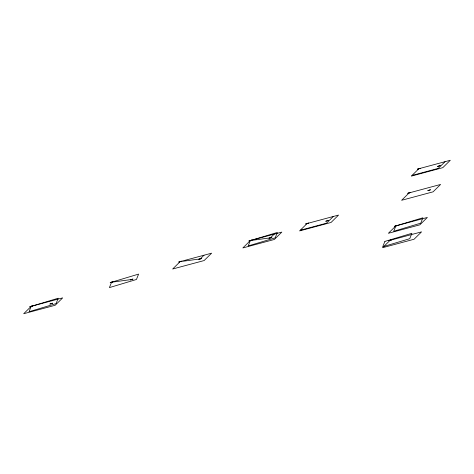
<?xml version="1.0" encoding="UTF-8"?>
<svg xmlns="http://www.w3.org/2000/svg" width="474" height="474" viewBox="0 0 474 474"><rect width="100%" height="100%" fill="white"/><g stroke="black" fill="none" stroke-linecap="round" stroke-linejoin="round"><path stroke-width="0.71" d="M111.58 282.214L109.417 287.599L136.435 279.488L138.598 274.102L111.58 282.214L131.683 279.494M250.343 240.561L248.18 245.947L275.198 237.841L277.361 232.456L250.343 240.561L242.842 247.943L274.316 239.483L281.823 232.1L250.343 240.561L270.441 237.847L274.197 234.15M180.156 261.63L172.649 269.013L204.128 260.552L211.629 253.169L180.156 261.63L200.253 258.911L204.01 255.219M333.311 216.482L326.491 223.195L300.261 230.246M445.056 161.687L438.231 168.4L412.001 175.451M29.85 306.743L32.558 305.908L29.85 306.743M49.954 304.024L52.661 303.194L49.954 304.024M110.229 282.617L112.936 281.787L110.229 282.617M130.332 279.903L133.034 279.067L130.344 279.873M178.805 262.033L181.506 261.204L178.817 262.009M198.902 259.319L201.61 258.484L198.944 259.26M248.992 240.97L251.7 240.134L248.992 240.97M269.09 238.25L271.798 237.415L269.09 238.25M305.73 223.935L308.438 223.106L305.73 223.935M325.834 221.222L328.535 220.386L325.834 221.222M388.733 240.733L391.435 239.897L388.775 240.673M394.522 226.305L397.23 225.47L394.522 226.305M407.77 193.309L410.478 192.48L407.782 193.285M417.47 169.147L420.177 168.311L417.47 169.147M427.868 190.595L430.576 189.76L427.886 190.566M437.573 166.427L440.275 165.598L437.585 166.404M31.201 306.34L29.038 311.726L56.056 303.615L58.219 298.229L31.201 306.34L23.7 313.723L55.18 305.262L62.681 297.873L31.201 306.34M384.894 241.408L382.731 246.794L409.749 238.689L411.912 233.303L384.894 241.408M395.873 225.902L393.71 231.288L420.728 223.177L422.891 217.791L395.873 225.902L388.372 233.285L419.851 224.824L427.352 217.442L395.873 225.902M307.081 223.532L299.58 230.915L331.059 222.454L338.56 215.072L307.081 223.532M418.82 168.738L411.319 176.127L442.799 167.66L450.3 160.277L418.82 168.738M409.121 192.906L401.614 200.289L433.094 191.828L440.601 184.445L409.121 192.906M390.084 240.324L382.577 247.712L414.057 239.252L421.558 231.863L390.084 240.324"/></g></svg>
